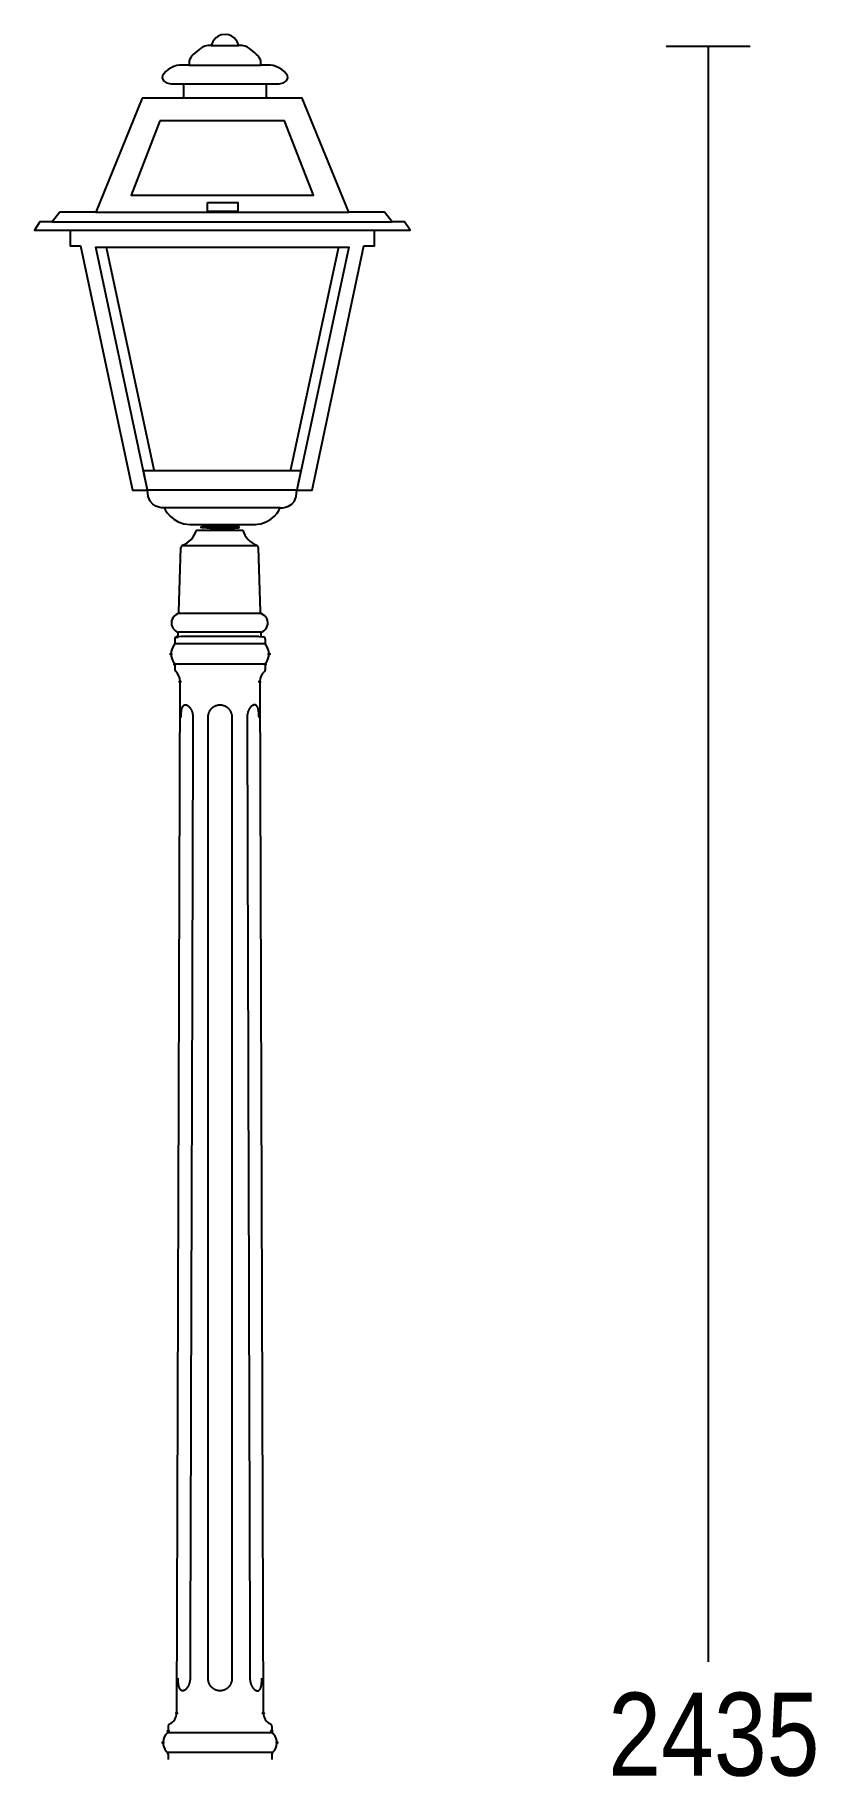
# Model space of a CAD drawing. Extents: x 0 to 73, y 2 to 362.
# Drawn here: x 1.6 to 73.3, y 203.8 to 362 of the extents above; entities that cross this region are included whole.
import ezdxf

# ---------------------------------------------------------------- set-up
doc = ezdxf.new("R2010")
doc.units = 0
doc.layers.add('LIVELLO_1', color=160, linetype='Continuous')
doc.styles.add('STD', font='txt')

# ---------------------------------------------------------------- blocks, each defined once
blk = doc.blocks.new('AI9-BLK1')
at = {"layer": 'LIVELLO_1', "color": 7}
for p, q in [((-18.63, 178.9), (-16.1, 178.9)), ((23.11, 178.83), (30.84, 178.83)), ((26.98, 178.83), (26.97, 30.62)), ((-20.65, 177.09), (-14.05, 177.09)), ((-29.22, 163.61), (-6.01, 163.61)), ((-33.23, 162.72), (-2.01, 162.72)), ((-28.28, 160.39), (-23.89, 139.97)), ((-6.95, 160.39), (-11.35, 139.97)), ((-19.65, 134.72), (-19.23, 134.72)), ((-16.26, 134.73), (-19.51, 134.73)), ((-18.53, 134.64), (-19.51, 134.73)), ((-16.03, 134.74), (-19.46, 134.74)), ((-18.39, 134.55), (-19.37, 134.64)), ((-16.12, 134.64), (-19.37, 134.64)), ((-19.23, 134.72), (-16.63, 134.72)), ((-18.53, 134.64), (-18.05, 134.64)), ((-18.39, 134.55), (-17.91, 134.55)), ((-18.05, 134.64), (-17.89, 134.64)), ((-17.91, 134.55), (-17.75, 134.55)), ((-17.91, 134.55), (-17.91, 134.55)), ((-17.89, 134.64), (-17.72, 134.64)), ((-17.75, 134.55), (-17.58, 134.55)), ((-17.74, 134.55), (-17.75, 134.55)), ((-17.72, 134.64), (-17.24, 134.64)), ((-17.24, 134.64), (-16.26, 134.73)), ((-16.63, 134.72), (-16.21, 134.72)), ((-17.86, 133.01), (-21.34, 133.01)), ((-19.99, 134.43), (-17.86, 134.43)), ((-17.86, 134.43), (-15.73, 134.43)), ((-14.38, 133.01), (-17.86, 133.01)), ((-21.59, 126.95), (-21.41, 132.86)), ((-14.31, 132.86), (-14.13, 126.95)), ((-17.86, 126.8), (-21.59, 126.8)), ((-14.12, 126.8), (-17.86, 126.8)), ((-17.86, 125.08), (-21.65, 125.08)), ((-14.07, 125.08), (-17.86, 125.08)), ((-21.97, 124.43), (-21.97, 124.01)), ((-13.67, 124.01), (-21.97, 124.01)), ((-21.37, 124.67), (-21.76, 124.64)), ((-21.65, 124.64), (-21.65, 124.93)), ((-14.27, 124.67), (-21.37, 124.67)), ((-14.52, 124.67), (-21.05, 124.67)), ((-14.27, 124.67), (-13.89, 124.64)), ((-14.07, 124.93), (-14.07, 124.64)), ((-13.67, 124.43), (-13.67, 124.01)), ((-21.97, 122.14), (-21.97, 121.62)), ((-13.67, 122.14), (-21.97, 122.14)), ((-13.67, 122.14), (-13.67, 121.62)), ((-21.79, 25.95), (-21.48, 120.58)), ((-14.17, 120.58), (-13.85, 25.95)), ((-13, 24.11), (-22.65, 24.11)), ((-22.58, 24.73), (-22.58, 24.27)), ((-13.07, 24.73), (-13.07, 24.27)), ((-13, 22.32), (-22.65, 22.32)), ((-22.58, 22.16), (-22.58, 21.67)), ((-13.07, 22.16), (-13.07, 21.67))]:
    blk.add_line(p, q, dxfattribs=at)
for points in [[(-24.96, 174.07), (-29.22, 163.61), (-32.51, 163.61), (-33.23, 162.72), (-34.34, 162.72), (-34.85, 161.96), (-0.38, 161.96), (-0.89, 162.72), (-2.01, 162.72), (-2.72, 163.61), (-6.01, 163.61), (-10.27, 174.07)], [(-21.15, 175.38), (-13.59, 175.38), (-13.59, 174.07), (-21.15, 174.07)], [(-23.34, 171.97), (-25.98, 165.15), (-9.25, 165.15), (-11.89, 171.97)], [(-18.97, 164.49), (-16.2, 164.49), (-16.2, 163.67), (-18.97, 163.67)], [(-10.39, 139.91), (-10.76, 138.1), (-24.47, 138.1), (-24.84, 139.91)]]:
    blk.add_lwpolyline(points, close=True, dxfattribs=at)
for points in [[(-31.58, 161.85), (-31.58, 160.51), (-30.62, 160.51), (-25.86, 138.1), (-24.47, 138.1), (-29.23, 160.39), (-6, 160.39), (-10.76, 138.1), (-9.37, 138.1), (-4.61, 160.51), (-3.65, 160.51), (-3.65, 161.85)], [(-17.58, 134.55), (-17.1, 134.55), (-16.12, 134.64)]]:
    blk.add_lwpolyline(points, dxfattribs=at)
for centre, radius in [((-22.57, 24.27), 0.066), ((-13.07, 24.27), 0.0663)]:
    blk.add_circle(centre, radius, dxfattribs=at)
for centre, major_axis, ratio in [((-21.76, 124.64), (0.0668, 0), 0.987198), ((-22.33, 123.08), (0.0655, 0), 0.978979), ((-21.97, 122.14), (-0.0009, -0.0677), 0.960466), ((-13.67, 122.14), (-0.0004, -0.0677), 0.968174), ((-13.31, 123.08), (0.0668, 0), 0.958849), ((-21.48, 120.54), (0.0664, 0), 0.967596), ((-14.17, 120.54), (0.0651, 0), 0.98757), ((-21.79, 25.95), (0.0668, 0), 0.933079), ((-13.85, 25.95), (0.0664, 0), 0.939242), ((-23.05, 23.21), (0.0668, 0), 0.962117), ((-12.59, 23.21), (0.0655, 0), 0.982175)]:
    blk.add_ellipse(centre, major_axis=major_axis, ratio=ratio, dxfattribs=at)
for points, knots in [([(-17.36, 175.38), (-17.36, 175.38), (-22.33, 175.38), (-22.33, 175.38), (-22.33, 175.38), (-23.13, 175.45), (-23.13, 175.92), (-23.13, 176.39), (-22.16, 177.09), (-21.53, 177.09), (-21.53, 177.09), (-20.65, 177.09), (-20.65, 177.09), (-20.65, 177.09), (-20.77, 177.66), (-20.27, 178.06), (-19.76, 178.46), (-19.55, 178.9), (-18.63, 178.9), (-18.63, 178.9), (-18.36, 179.9), (-17.36, 179.9), (-16.36, 179.9), (-16.1, 178.9), (-16.1, 178.9), (-15.17, 178.9), (-14.96, 178.46), (-14.46, 178.06), (-13.95, 177.66), (-14.08, 177.09), (-14.08, 177.09), (-14.08, 177.09), (-13.2, 177.09), (-13.2, 177.09), (-12.57, 177.09), (-11.6, 176.39), (-11.6, 175.92), (-11.6, 175.45), (-12.4, 175.38), (-12.4, 175.38), (-12.4, 175.38), (-17.36, 175.38), (-17.36, 175.38)], [0, 0, 0, 0, 1, 1, 1, 2, 2, 2, 3, 3, 3, 4, 4, 4, 5, 5, 5, 6, 6, 6, 7, 7, 7, 8, 8, 8, 9, 9, 9, 10, 10, 10, 11, 11, 11, 12, 12, 12, 13, 13, 13, 14, 14, 14, 14]), ([(-14.68, 134.96), (-12.95, 134.96), (-12.29, 136.49), (-12.29, 136.49), (-12.29, 136.49), (-22.94, 136.49), (-22.94, 136.49), (-22.94, 136.49), (-22.28, 134.96), (-20.55, 134.96), (-20.55, 134.96), (-14.57, 134.97), (-14.57, 134.97)], [0, 0, 0, 0, 1, 1, 1, 2, 2, 2, 3, 3, 3, 4, 4, 4, 4]), ([(-18.05, 134.64), (-18.05, 134.64), (-18.05, 134.64), (-18.05, 134.64), (-18.05, 134.64), (-18.05, 134.64), (-18.05, 134.64), (-18.05, 134.64), (-18.05, 134.64), (-18.05, 134.64)], [0, 0, 0, 0, 1, 1, 1, 2, 2, 2, 3, 3, 3, 3]), ([(-17.89, 134.64), (-17.89, 134.64), (-17.89, 134.64), (-17.89, 134.64), (-17.89, 134.64), (-17.89, 134.64), (-17.89, 134.64), (-17.89, 134.64), (-17.89, 134.64), (-17.89, 134.64)], [0, 0, 0, 0, 1, 1, 1, 2, 2, 2, 3, 3, 3, 3]), ([(-21.72, 126.76), (-22.18, 126.57), (-22.4, 126.05), (-22.21, 125.59), (-22.13, 125.39), (-21.97, 125.22), (-21.77, 125.12)], [0, 0, 0, 0, 1, 1, 1, 2, 2, 2, 2]), ([(-13.95, 125.12), (-13.5, 125.34), (-13.31, 125.87), (-13.53, 126.32), (-13.62, 126.52), (-13.79, 126.67), (-14, 126.76)], [0, 0, 0, 0, 1, 1, 1, 2, 2, 2, 2]), ([(-21.4, 117.26), (-21.4, 117.3), (-21.4, 117.34), (-21.39, 117.38), (-21.39, 117.43), (-21.39, 117.46), (-21.39, 117.5), (-21.39, 117.53), (-21.39, 117.56), (-21.39, 117.59), (-21.38, 117.62), (-21.38, 117.65), (-21.38, 117.68), (-21.38, 117.7), (-21.37, 117.72), (-21.37, 117.74), (-21.37, 117.76), (-21.37, 117.78), (-21.37, 117.8), (-21.36, 117.82), (-21.36, 117.84), (-21.36, 117.86), (-21.35, 117.88), (-21.35, 117.9), (-21.35, 117.92), (-21.34, 117.94), (-21.34, 117.95), (-21.34, 117.98), (-21.33, 117.99), (-21.33, 118.01), (-21.32, 118.03), (-21.32, 118.05), (-21.31, 118.06), (-21.31, 118.07), (-21.3, 118.09), (-21.3, 118.11), (-21.29, 118.13), (-21.29, 118.14), (-21.28, 118.15), (-21.28, 118.17), (-21.27, 118.18), (-21.27, 118.19), (-21.26, 118.21), (-21.25, 118.22), (-21.25, 118.23), (-21.24, 118.24), (-21.24, 118.25), (-21.23, 118.26), (-21.22, 118.28), (-21.22, 118.28), (-21.21, 118.29), (-21.2, 118.3), (-21.2, 118.31), (-21.19, 118.32), (-21.18, 118.33), (-21.18, 118.33), (-21.17, 118.34), (-21.16, 118.35), (-21.15, 118.35), (-21.15, 118.36), (-21.14, 118.37), (-21.13, 118.37), (-21.13, 118.38), (-21.12, 118.38), (-21.11, 118.39), (-21.1, 118.39), (-21.09, 118.39), (-21.08, 118.4), (-21.08, 118.4), (-21.07, 118.41), (-21.06, 118.41), (-21.05, 118.41), (-21.04, 118.41), (-21.04, 118.42), (-21.03, 118.42), (-21.02, 118.42), (-21.02, 118.42), (-20.99, 118.42), (-20.99, 118.42), (-20.99, 118.42), (-20.96, 118.42), (-20.96, 118.42), (-20.95, 118.42), (-20.95, 118.41), (-20.94, 118.41), (-20.93, 118.41), (-20.92, 118.41), (-20.91, 118.4), (-20.9, 118.4), (-20.89, 118.4), (-20.88, 118.39), (-20.87, 118.39), (-20.86, 118.38), (-20.85, 118.38), (-20.84, 118.38), (-20.83, 118.37), (-20.82, 118.36), (-20.81, 118.36), (-20.8, 118.35), (-20.79, 118.35), (-20.78, 118.34), (-20.77, 118.33), (-20.76, 118.33), (-20.75, 118.32), (-20.74, 118.31), (-20.73, 118.3), (-20.72, 118.29), (-20.71, 118.28), (-20.7, 118.28), (-20.69, 118.26), (-20.68, 118.25), (-20.67, 118.24), (-20.65, 118.23), (-20.64, 118.22), (-20.63, 118.21), (-20.62, 118.2), (-20.61, 118.18), (-20.6, 118.17), (-20.59, 118.15), (-20.58, 118.14), (-20.57, 118.13), (-20.56, 118.11), (-20.55, 118.09), (-20.54, 118.08), (-20.53, 118.06), (-20.51, 118.05), (-20.5, 118.03), (-20.49, 118.01), (-20.49, 118), (-20.48, 117.98), (-20.47, 117.96), (-20.46, 117.94), (-20.45, 117.92), (-20.44, 117.9), (-20.43, 117.88), (-20.42, 117.86), (-20.41, 117.84), (-20.41, 117.82), (-20.4, 117.8), (-20.39, 117.78), (-20.39, 117.76), (-20.38, 117.74), (-20.37, 117.72), (-20.37, 117.7), (-20.36, 117.68), (-20.35, 117.65), (-20.35, 117.62), (-20.34, 117.6), (-20.34, 117.56), (-20.33, 117.53), (-20.33, 117.51), (-20.32, 117.46), (-20.31, 117.43), (-20.31, 117.38), (-20.31, 117.34), (-20.31, 117.3), (-20.31, 117.26)], [0, 0, 0, 0, 1, 1, 1, 2, 2, 2, 3, 3, 3, 4, 4, 4, 5, 5, 5, 6, 6, 6, 7, 7, 7, 8, 8, 8, 9, 9, 9, 10, 10, 10, 11, 11, 11, 12, 12, 12, 13, 13, 13, 14, 14, 14, 15, 15, 15, 16, 16, 16, 17, 17, 17, 18, 18, 18, 19, 19, 19, 20, 20, 20, 21, 21, 21, 22, 22, 22, 23, 23, 23, 24, 24, 24, 25, 25, 25, 26, 26, 26, 27, 27, 27, 28, 28, 28, 29, 29, 29, 30, 30, 30, 31, 31, 31, 32, 32, 32, 33, 33, 33, 34, 34, 34, 35, 35, 35, 36, 36, 36, 37, 37, 37, 38, 38, 38, 39, 39, 39, 40, 40, 40, 41, 41, 41, 42, 42, 42, 43, 43, 43, 44, 44, 44, 45, 45, 45, 46, 46, 46, 47, 47, 47, 48, 48, 48, 49, 49, 49, 50, 50, 50, 51, 51, 51, 52, 52, 52, 52]), ([(-20.31, 117.26), (-20.35, 102.57), (-20.39, 87.88), (-20.44, 73.19), (-20.48, 58.5), (-20.53, 43.82), (-20.57, 29.13)], [0, 0, 0, 0, 1, 1, 1, 2, 2, 2, 2]), ([(-18.91, 117.26), (-18.91, 117.3), (-18.91, 117.34), (-18.91, 117.38), (-18.9, 117.41), (-18.9, 117.45), (-18.89, 117.49), (-18.88, 117.52), (-18.88, 117.55), (-18.87, 117.58), (-18.86, 117.6), (-18.85, 117.63), (-18.85, 117.65), (-18.84, 117.67), (-18.83, 117.69), (-18.83, 117.71), (-18.82, 117.73), (-18.81, 117.75), (-18.8, 117.77), (-18.79, 117.79), (-18.78, 117.81), (-18.77, 117.83), (-18.76, 117.84), (-18.75, 117.86), (-18.74, 117.88), (-18.73, 117.9), (-18.72, 117.92), (-18.71, 117.93), (-18.7, 117.95), (-18.68, 117.97), (-18.67, 117.99), (-18.66, 118), (-18.64, 118.02), (-18.63, 118.04), (-18.62, 118.05), (-18.61, 118.07), (-18.59, 118.08), (-18.57, 118.1), (-18.56, 118.11), (-18.54, 118.13), (-18.53, 118.14), (-18.51, 118.15), (-18.5, 118.17), (-18.48, 118.18), (-18.47, 118.19), (-18.45, 118.2), (-18.44, 118.22), (-18.42, 118.23), (-18.41, 118.24), (-18.39, 118.25), (-18.37, 118.26), (-18.36, 118.27), (-18.34, 118.28), (-18.33, 118.29), (-18.31, 118.3), (-18.29, 118.3), (-18.28, 118.31), (-18.26, 118.32), (-18.24, 118.32), (-18.23, 118.33), (-18.21, 118.34), (-18.2, 118.35), (-18.18, 118.35), (-18.17, 118.36), (-18.15, 118.36), (-18.14, 118.37), (-18.12, 118.37), (-18.1, 118.38), (-18.08, 118.38), (-18.06, 118.39), (-18.04, 118.39), (-18.02, 118.4), (-17.99, 118.4), (-17.97, 118.41), (-17.94, 118.41), (-17.91, 118.41), (-17.88, 118.42), (-17.85, 118.42), (-17.82, 118.42)], [0, 0, 0, 0, 1, 1, 1, 2, 2, 2, 3, 3, 3, 4, 4, 4, 5, 5, 5, 6, 6, 6, 7, 7, 7, 8, 8, 8, 9, 9, 9, 10, 10, 10, 11, 11, 11, 12, 12, 12, 13, 13, 13, 14, 14, 14, 15, 15, 15, 16, 16, 16, 17, 17, 17, 18, 18, 18, 19, 19, 19, 20, 20, 20, 21, 21, 21, 22, 22, 22, 23, 23, 23, 24, 24, 24, 25, 25, 25, 26, 26, 26, 26]), ([(-18.91, 29.13), (-18.91, 43.82), (-18.91, 58.5), (-18.91, 73.19), (-18.91, 87.88), (-18.91, 102.57), (-18.91, 117.26)], [0, 0, 0, 0, 1, 1, 1, 2, 2, 2, 2]), ([(-17.82, 118.42), (-17.79, 118.42), (-17.76, 118.42), (-17.73, 118.41), (-17.7, 118.41), (-17.68, 118.41), (-17.65, 118.4), (-17.63, 118.4), (-17.6, 118.39), (-17.58, 118.39), (-17.56, 118.38), (-17.54, 118.38), (-17.52, 118.37), (-17.5, 118.37), (-17.49, 118.36), (-17.47, 118.36), (-17.46, 118.35), (-17.44, 118.35), (-17.43, 118.34), (-17.41, 118.33), (-17.4, 118.33), (-17.38, 118.32), (-17.37, 118.31), (-17.35, 118.3), (-17.33, 118.3), (-17.32, 118.29), (-17.3, 118.28), (-17.28, 118.27), (-17.27, 118.26), (-17.25, 118.25), (-17.24, 118.24), (-17.22, 118.23), (-17.21, 118.22), (-17.19, 118.2), (-17.17, 118.19), (-17.16, 118.18), (-17.14, 118.17), (-17.13, 118.15), (-17.11, 118.14), (-17.1, 118.13), (-17.08, 118.11), (-17.07, 118.1), (-17.05, 118.08), (-17.04, 118.07), (-17.03, 118.06), (-17.01, 118.04), (-17, 118.02), (-16.99, 118), (-16.97, 117.99), (-16.96, 117.97), (-16.95, 117.95), (-16.94, 117.94), (-16.93, 117.92), (-16.91, 117.9), (-16.9, 117.88), (-16.89, 117.86), (-16.88, 117.84), (-16.87, 117.83), (-16.86, 117.81), (-16.85, 117.79), (-16.84, 117.77), (-16.83, 117.75), (-16.82, 117.73), (-16.82, 117.71), (-16.81, 117.69), (-16.8, 117.68), (-16.8, 117.65), (-16.79, 117.63), (-16.78, 117.6), (-16.77, 117.58), (-16.77, 117.55), (-16.76, 117.52), (-16.75, 117.49), (-16.75, 117.45), (-16.74, 117.41), (-16.74, 117.38), (-16.73, 117.34), (-16.73, 117.3), (-16.73, 117.26)], [0, 0, 0, 0, 1, 1, 1, 2, 2, 2, 3, 3, 3, 4, 4, 4, 5, 5, 5, 6, 6, 6, 7, 7, 7, 8, 8, 8, 9, 9, 9, 10, 10, 10, 11, 11, 11, 12, 12, 12, 13, 13, 13, 14, 14, 14, 15, 15, 15, 16, 16, 16, 17, 17, 17, 18, 18, 18, 19, 19, 19, 20, 20, 20, 21, 21, 21, 22, 22, 22, 23, 23, 23, 24, 24, 24, 25, 25, 25, 26, 26, 26, 26]), ([(-16.73, 117.26), (-16.73, 102.57), (-16.73, 87.88), (-16.73, 73.19), (-16.73, 58.5), (-16.73, 43.82), (-16.73, 29.13)], [0, 0, 0, 0, 1, 1, 1, 2, 2, 2, 2]), ([(-14.24, 117.26), (-14.24, 117.3), (-14.24, 117.34), (-14.25, 117.38), (-14.25, 117.43), (-14.25, 117.46), (-14.25, 117.5), (-14.25, 117.53), (-14.26, 117.56), (-14.26, 117.59), (-14.26, 117.62), (-14.26, 117.65), (-14.26, 117.68), (-14.27, 117.7), (-14.27, 117.72), (-14.27, 117.74), (-14.27, 117.76), (-14.28, 117.78), (-14.28, 117.8), (-14.28, 117.82), (-14.28, 117.84), (-14.29, 117.86), (-14.29, 117.88), (-14.29, 117.9), (-14.3, 117.92), (-14.3, 117.94), (-14.3, 117.95), (-14.31, 117.98), (-14.31, 117.99), (-14.32, 118.01), (-14.32, 118.03), (-14.32, 118.05), (-14.33, 118.06), (-14.33, 118.07), (-14.34, 118.09), (-14.34, 118.11), (-14.35, 118.13), (-14.35, 118.14), (-14.36, 118.15), (-14.36, 118.17), (-14.37, 118.18), (-14.38, 118.2), (-14.38, 118.21), (-14.39, 118.22), (-14.39, 118.23), (-14.4, 118.24), (-14.4, 118.25), (-14.41, 118.26), (-14.42, 118.28), (-14.42, 118.28), (-14.43, 118.29), (-14.44, 118.3), (-14.45, 118.31), (-14.45, 118.32), (-14.46, 118.33), (-14.47, 118.33), (-14.47, 118.34), (-14.48, 118.35), (-14.49, 118.35), (-14.5, 118.36), (-14.5, 118.37), (-14.51, 118.37), (-14.52, 118.38), (-14.53, 118.38), (-14.53, 118.39), (-14.54, 118.39), (-14.55, 118.39), (-14.56, 118.4), (-14.57, 118.4), (-14.57, 118.41), (-14.58, 118.41), (-14.59, 118.41), (-14.6, 118.41), (-14.61, 118.42), (-14.62, 118.42), (-14.63, 118.42), (-14.63, 118.42), (-14.65, 118.42), (-14.65, 118.42), (-14.65, 118.42), (-14.68, 118.42), (-14.68, 118.42), (-14.69, 118.42), (-14.7, 118.41), (-14.71, 118.41), (-14.72, 118.41), (-14.73, 118.41), (-14.74, 118.4), (-14.74, 118.4), (-14.75, 118.4), (-14.76, 118.39), (-14.77, 118.39), (-14.78, 118.38), (-14.79, 118.38), (-14.8, 118.38), (-14.81, 118.37), (-14.82, 118.36), (-14.83, 118.36), (-14.84, 118.35), (-14.85, 118.35), (-14.86, 118.34), (-14.87, 118.33), (-14.88, 118.33), (-14.89, 118.32), (-14.9, 118.31), (-14.91, 118.3), (-14.93, 118.29), (-14.93, 118.28), (-14.95, 118.28), (-14.96, 118.26), (-14.97, 118.25), (-14.98, 118.24), (-14.99, 118.23), (-15, 118.22), (-15.01, 118.21), (-15.02, 118.2), (-15.03, 118.18), (-15.04, 118.17), (-15.06, 118.15), (-15.07, 118.14), (-15.08, 118.13), (-15.09, 118.11), (-15.1, 118.09), (-15.11, 118.08), (-15.12, 118.06), (-15.13, 118.05), (-15.14, 118.03), (-15.15, 118.01), (-15.16, 117.99), (-15.17, 117.98), (-15.18, 117.95), (-15.18, 117.94), (-15.19, 117.92), (-15.2, 117.9), (-15.21, 117.88), (-15.22, 117.86), (-15.23, 117.84), (-15.24, 117.82), (-15.24, 117.8), (-15.25, 117.78), (-15.26, 117.76), (-15.26, 117.74), (-15.27, 117.72), (-15.27, 117.7), (-15.28, 117.68), (-15.29, 117.65), (-15.29, 117.62), (-15.3, 117.59), (-15.3, 117.56), (-15.31, 117.53), (-15.32, 117.5), (-15.32, 117.46), (-15.33, 117.43), (-15.33, 117.38), (-15.33, 117.34), (-15.33, 117.3), (-15.33, 117.26)], [0, 0, 0, 0, 1, 1, 1, 2, 2, 2, 3, 3, 3, 4, 4, 4, 5, 5, 5, 6, 6, 6, 7, 7, 7, 8, 8, 8, 9, 9, 9, 10, 10, 10, 11, 11, 11, 12, 12, 12, 13, 13, 13, 14, 14, 14, 15, 15, 15, 16, 16, 16, 17, 17, 17, 18, 18, 18, 19, 19, 19, 20, 20, 20, 21, 21, 21, 22, 22, 22, 23, 23, 23, 24, 24, 24, 25, 25, 25, 26, 26, 26, 27, 27, 27, 28, 28, 28, 29, 29, 29, 30, 30, 30, 31, 31, 31, 32, 32, 32, 33, 33, 33, 34, 34, 34, 35, 35, 35, 36, 36, 36, 37, 37, 37, 38, 38, 38, 39, 39, 39, 40, 40, 40, 41, 41, 41, 42, 42, 42, 43, 43, 43, 44, 44, 44, 45, 45, 45, 46, 46, 46, 47, 47, 47, 48, 48, 48, 49, 49, 49, 50, 50, 50, 51, 51, 51, 52, 52, 52, 52]), ([(-15.33, 117.26), (-15.29, 102.57), (-15.25, 87.88), (-15.2, 73.19), (-15.16, 58.5), (-15.12, 43.82), (-15.07, 29.13)], [0, 0, 0, 0, 1, 1, 1, 2, 2, 2, 2]), ([(-20.57, 29.13), (-20.57, 29.09), (-20.57, 29.04), (-20.57, 29), (-20.58, 28.96), (-20.58, 28.92), (-20.59, 28.88), (-20.6, 28.85), (-20.6, 28.82), (-20.61, 28.79), (-20.61, 28.76), (-20.62, 28.73), (-20.63, 28.7), (-20.63, 28.68), (-20.64, 28.66), (-20.64, 28.64), (-20.65, 28.62), (-20.65, 28.6), (-20.67, 28.58), (-20.67, 28.56), (-20.68, 28.54), (-20.69, 28.53), (-20.7, 28.51), (-20.7, 28.49), (-20.71, 28.47), (-20.72, 28.45), (-20.73, 28.43), (-20.74, 28.41), (-20.75, 28.39), (-20.76, 28.37), (-20.77, 28.36), (-20.77, 28.34), (-20.79, 28.32), (-20.8, 28.31), (-20.81, 28.29), (-20.82, 28.28), (-20.83, 28.26), (-20.84, 28.25), (-20.85, 28.24), (-20.86, 28.23), (-20.87, 28.21), (-20.88, 28.19), (-20.89, 28.18), (-20.9, 28.17), (-20.91, 28.16), (-20.92, 28.15), (-20.93, 28.14), (-20.94, 28.13), (-20.95, 28.12), (-20.96, 28.11), (-20.97, 28.1), (-20.98, 28.09), (-21, 28.08), (-21, 28.07), (-21.02, 28.07), (-21.03, 28.06), (-21.04, 28.05), (-21.04, 28.04), (-21.06, 28.04), (-21.06, 28.03), (-21.08, 28.03), (-21.08, 28.02), (-21.1, 28.01), (-21.1, 28.01), (-21.11, 28), (-21.13, 28), (-21.13, 27.99), (-21.14, 27.99), (-21.15, 27.99), (-21.16, 27.99), (-21.17, 27.98), (-21.18, 27.98), (-21.19, 27.98), (-21.2, 27.97), (-21.21, 27.97), (-21.22, 27.97), (-21.23, 27.97), (-21.24, 27.97), (-21.25, 27.97), (-21.25, 27.97), (-21.27, 27.97), (-21.27, 27.97), (-21.28, 27.97), (-21.29, 27.97), (-21.3, 27.97), (-21.31, 27.98), (-21.32, 27.98), (-21.33, 27.98), (-21.33, 27.98), (-21.34, 27.99), (-21.35, 27.99), (-21.36, 27.99), (-21.37, 28), (-21.37, 28), (-21.38, 28.01), (-21.39, 28.01), (-21.4, 28.02), (-21.41, 28.02), (-21.41, 28.03), (-21.42, 28.03), (-21.43, 28.04), (-21.43, 28.05), (-21.44, 28.06), (-21.45, 28.06), (-21.46, 28.07), (-21.46, 28.08), (-21.47, 28.09), (-21.48, 28.1), (-21.48, 28.11), (-21.49, 28.12), (-21.5, 28.13), (-21.5, 28.14), (-21.51, 28.15), (-21.52, 28.16), (-21.52, 28.18), (-21.53, 28.19), (-21.53, 28.2), (-21.54, 28.22), (-21.55, 28.23), (-21.55, 28.24), (-21.55, 28.25), (-21.56, 28.27), (-21.57, 28.29), (-21.57, 28.31), (-21.58, 28.32), (-21.58, 28.34), (-21.59, 28.35), (-21.59, 28.37), (-21.59, 28.39), (-21.6, 28.41), (-21.6, 28.43), (-21.61, 28.45), (-21.61, 28.46), (-21.61, 28.48), (-21.62, 28.5), (-21.62, 28.52), (-21.62, 28.54), (-21.63, 28.56), (-21.63, 28.58), (-21.63, 28.6), (-21.64, 28.62), (-21.64, 28.64), (-21.64, 28.66), (-21.64, 28.68), (-21.64, 28.7), (-21.65, 28.73), (-21.65, 28.76), (-21.65, 28.79), (-21.65, 28.82), (-21.65, 28.85), (-21.66, 28.88), (-21.66, 28.92), (-21.66, 28.96), (-21.66, 29), (-21.66, 29.04), (-21.66, 29.09), (-21.66, 29.13)], [0, 0, 0, 0, 1, 1, 1, 2, 2, 2, 3, 3, 3, 4, 4, 4, 5, 5, 5, 6, 6, 6, 7, 7, 7, 8, 8, 8, 9, 9, 9, 10, 10, 10, 11, 11, 11, 12, 12, 12, 13, 13, 13, 14, 14, 14, 15, 15, 15, 16, 16, 16, 17, 17, 17, 18, 18, 18, 19, 19, 19, 20, 20, 20, 21, 21, 21, 22, 22, 22, 23, 23, 23, 24, 24, 24, 25, 25, 25, 26, 26, 26, 27, 27, 27, 28, 28, 28, 29, 29, 29, 30, 30, 30, 31, 31, 31, 32, 32, 32, 33, 33, 33, 34, 34, 34, 35, 35, 35, 36, 36, 36, 37, 37, 37, 38, 38, 38, 39, 39, 39, 40, 40, 40, 41, 41, 41, 42, 42, 42, 43, 43, 43, 44, 44, 44, 45, 45, 45, 46, 46, 46, 47, 47, 47, 48, 48, 48, 49, 49, 49, 50, 50, 50, 51, 51, 51, 52, 52, 52, 52]), ([(-17.82, 27.97), (-17.85, 27.97), (-17.89, 27.97), (-17.92, 27.97), (-17.95, 27.98), (-17.98, 27.98), (-18.01, 27.99), (-18.03, 27.99), (-18.05, 28), (-18.08, 28), (-18.1, 28.01), (-18.12, 28.01), (-18.14, 28.02), (-18.16, 28.03), (-18.18, 28.03), (-18.19, 28.04), (-18.21, 28.04), (-18.23, 28.05), (-18.24, 28.06), (-18.26, 28.07), (-18.28, 28.08), (-18.29, 28.08), (-18.31, 28.09), (-18.33, 28.1), (-18.35, 28.11), (-18.36, 28.12), (-18.38, 28.14), (-18.4, 28.14), (-18.41, 28.15), (-18.43, 28.16), (-18.45, 28.18), (-18.47, 28.19), (-18.48, 28.21), (-18.5, 28.22), (-18.51, 28.23), (-18.53, 28.24), (-18.55, 28.26), (-18.56, 28.28), (-18.58, 28.29), (-18.6, 28.31), (-18.61, 28.32), (-18.63, 28.34), (-18.64, 28.36), (-18.66, 28.37), (-18.67, 28.39), (-18.68, 28.41), (-18.7, 28.43), (-18.71, 28.45), (-18.72, 28.47), (-18.73, 28.49), (-18.75, 28.51), (-18.76, 28.53), (-18.77, 28.55), (-18.78, 28.57), (-18.79, 28.59), (-18.8, 28.61), (-18.81, 28.62), (-18.82, 28.65), (-18.83, 28.66), (-18.83, 28.68), (-18.84, 28.7), (-18.85, 28.73), (-18.86, 28.76), (-18.87, 28.79), (-18.87, 28.82), (-18.88, 28.85), (-18.89, 28.88), (-18.9, 28.92), (-18.9, 28.96), (-18.91, 29), (-18.91, 29.04), (-18.91, 29.09), (-18.91, 29.13)], [0, 0, 0, 0, 1, 1, 1, 2, 2, 2, 3, 3, 3, 4, 4, 4, 5, 5, 5, 6, 6, 6, 7, 7, 7, 8, 8, 8, 9, 9, 9, 10, 10, 10, 11, 11, 11, 12, 12, 12, 13, 13, 13, 14, 14, 14, 15, 15, 15, 16, 16, 16, 17, 17, 17, 18, 18, 18, 19, 19, 19, 20, 20, 20, 21, 21, 21, 22, 22, 22, 23, 23, 23, 24, 24, 24, 24]), ([(-16.73, 29.13), (-16.73, 29.09), (-16.73, 29.04), (-16.73, 29), (-16.74, 28.96), (-16.74, 28.92), (-16.75, 28.88), (-16.76, 28.85), (-16.77, 28.82), (-16.78, 28.79), (-16.79, 28.76), (-16.79, 28.73), (-16.8, 28.7), (-16.81, 28.68), (-16.82, 28.66), (-16.83, 28.64), (-16.83, 28.62), (-16.84, 28.6), (-16.85, 28.58), (-16.86, 28.56), (-16.87, 28.54), (-16.88, 28.53), (-16.9, 28.51), (-16.91, 28.49), (-16.92, 28.47), (-16.93, 28.45), (-16.94, 28.43), (-16.96, 28.41), (-16.97, 28.39), (-16.99, 28.37), (-17, 28.36), (-17.02, 28.34), (-17.03, 28.32), (-17.05, 28.31), (-17.06, 28.29), (-17.08, 28.27), (-17.09, 28.26), (-17.11, 28.24), (-17.13, 28.23), (-17.14, 28.22), (-17.16, 28.2), (-17.18, 28.19), (-17.2, 28.18), (-17.21, 28.16), (-17.23, 28.15), (-17.24, 28.14), (-17.26, 28.14), (-17.28, 28.12), (-17.3, 28.11), (-17.31, 28.1), (-17.33, 28.09), (-17.35, 28.08), (-17.37, 28.08), (-17.38, 28.07), (-17.4, 28.06), (-17.42, 28.05), (-17.43, 28.04), (-17.45, 28.04), (-17.47, 28.03), (-17.48, 28.03), (-17.5, 28.02), (-17.52, 28.01), (-17.54, 28.01), (-17.56, 28), (-17.59, 28), (-17.61, 27.99), (-17.63, 27.99), (-17.66, 27.98), (-17.69, 27.98), (-17.72, 27.97), (-17.76, 27.97), (-17.79, 27.97), (-17.82, 27.97)], [0, 0, 0, 0, 1, 1, 1, 2, 2, 2, 3, 3, 3, 4, 4, 4, 5, 5, 5, 6, 6, 6, 7, 7, 7, 8, 8, 8, 9, 9, 9, 10, 10, 10, 11, 11, 11, 12, 12, 12, 13, 13, 13, 14, 14, 14, 15, 15, 15, 16, 16, 16, 17, 17, 17, 18, 18, 18, 19, 19, 19, 20, 20, 20, 21, 21, 21, 22, 22, 22, 23, 23, 23, 24, 24, 24, 24]), ([(-15.07, 29.13), (-15.07, 29.09), (-15.07, 29.04), (-15.07, 29), (-15.06, 28.96), (-15.06, 28.92), (-15.06, 28.88), (-15.05, 28.85), (-15.04, 28.82), (-15.04, 28.79), (-15.03, 28.76), (-15.02, 28.73), (-15.01, 28.7), (-15.01, 28.68), (-15.01, 28.66), (-15, 28.64), (-14.99, 28.62), (-14.99, 28.6), (-14.98, 28.58), (-14.97, 28.56), (-14.96, 28.54), (-14.96, 28.53), (-14.95, 28.51), (-14.94, 28.49), (-14.93, 28.47), (-14.92, 28.45), (-14.91, 28.43), (-14.9, 28.41), (-14.89, 28.39), (-14.88, 28.38), (-14.88, 28.36), (-14.87, 28.34), (-14.86, 28.33), (-14.85, 28.31), (-14.84, 28.3), (-14.82, 28.28), (-14.82, 28.26), (-14.8, 28.25), (-14.8, 28.24), (-14.79, 28.23), (-14.78, 28.21), (-14.76, 28.2), (-14.75, 28.19), (-14.74, 28.18), (-14.73, 28.16), (-14.72, 28.15), (-14.71, 28.14), (-14.7, 28.13), (-14.69, 28.12), (-14.68, 28.11), (-14.67, 28.1), (-14.66, 28.09), (-14.65, 28.08), (-14.64, 28.08), (-14.63, 28.07), (-14.62, 28.06), (-14.61, 28.05), (-14.6, 28.04), (-14.59, 28.04), (-14.58, 28.03), (-14.57, 28.03), (-14.56, 28.02), (-14.55, 28.01), (-14.54, 28.01), (-14.53, 28), (-14.52, 28), (-14.51, 27.99), (-14.5, 27.99), (-14.49, 27.99), (-14.48, 27.99), (-14.47, 27.98), (-14.46, 27.98), (-14.45, 27.98), (-14.44, 27.97), (-14.43, 27.97), (-14.42, 27.97), (-14.41, 27.97), (-14.4, 27.97), (-14.4, 27.97), (-14.4, 27.97), (-14.37, 27.97), (-14.37, 27.97), (-14.36, 27.97), (-14.35, 27.97), (-14.34, 27.97), (-14.34, 27.98), (-14.32, 27.98), (-14.32, 27.98), (-14.31, 27.98), (-14.3, 27.99), (-14.29, 27.99), (-14.28, 27.99), (-14.28, 28), (-14.27, 28), (-14.26, 28.01), (-14.25, 28.01), (-14.24, 28.02), (-14.24, 28.02), (-14.23, 28.03), (-14.22, 28.03), (-14.21, 28.04), (-14.21, 28.05), (-14.2, 28.06), (-14.19, 28.06), (-14.18, 28.07), (-14.18, 28.08), (-14.17, 28.09), (-14.16, 28.1), (-14.16, 28.11), (-14.15, 28.12), (-14.14, 28.13), (-14.14, 28.14), (-14.13, 28.15), (-14.13, 28.16), (-14.12, 28.18), (-14.11, 28.19), (-14.11, 28.2), (-14.1, 28.22), (-14.09, 28.23), (-14.09, 28.24), (-14.09, 28.25), (-14.08, 28.27), (-14.07, 28.29), (-14.07, 28.31), (-14.06, 28.32), (-14.06, 28.34), (-14.05, 28.35), (-14.05, 28.37), (-14.05, 28.39), (-14.04, 28.41), (-14.04, 28.43), (-14.03, 28.45), (-14.03, 28.46), (-14.03, 28.48), (-14.02, 28.5), (-14.02, 28.52), (-14.02, 28.54), (-14.01, 28.56), (-14.01, 28.58), (-14.01, 28.6), (-14.01, 28.62), (-14, 28.64), (-14, 28.66), (-14, 28.68), (-14, 28.7), (-13.99, 28.73), (-13.99, 28.76), (-13.99, 28.79), (-13.99, 28.82), (-13.99, 28.85), (-13.99, 28.88), (-13.98, 28.92), (-13.98, 28.96), (-13.98, 29), (-13.98, 29.04), (-13.98, 29.09), (-13.98, 29.13)], [0, 0, 0, 0, 1, 1, 1, 2, 2, 2, 3, 3, 3, 4, 4, 4, 5, 5, 5, 6, 6, 6, 7, 7, 7, 8, 8, 8, 9, 9, 9, 10, 10, 10, 11, 11, 11, 12, 12, 12, 13, 13, 13, 14, 14, 14, 15, 15, 15, 16, 16, 16, 17, 17, 17, 18, 18, 18, 19, 19, 19, 20, 20, 20, 21, 21, 21, 22, 22, 22, 23, 23, 23, 24, 24, 24, 25, 25, 25, 26, 26, 26, 27, 27, 27, 28, 28, 28, 29, 29, 29, 30, 30, 30, 31, 31, 31, 32, 32, 32, 33, 33, 33, 34, 34, 34, 35, 35, 35, 36, 36, 36, 37, 37, 37, 38, 38, 38, 39, 39, 39, 40, 40, 40, 41, 41, 41, 42, 42, 42, 43, 43, 43, 44, 44, 44, 45, 45, 45, 46, 46, 46, 47, 47, 47, 48, 48, 48, 49, 49, 49, 50, 50, 50, 51, 51, 51, 52, 52, 52, 52]), ([(-22.65, 24.11), (-23.14, 23.67), (-23.19, 22.91), (-22.74, 22.41), (-22.71, 22.38), (-22.68, 22.34), (-22.65, 22.32)], [0, 0, 0, 0, 1, 1, 1, 2, 2, 2, 2]), ([(-13, 22.32), (-12.5, 22.76), (-12.46, 23.51), (-12.9, 24.01), (-12.93, 24.04), (-12.96, 24.08), (-13, 24.11)], [0, 0, 0, 0, 1, 1, 1, 2, 2, 2, 2])]:
    blk.add_open_spline(points, degree=3, knots=knots, dxfattribs=at)
for points in [[(-22.94, 136.49), (-22.94, 136.49), (-24.47, 136.35), (-24.47, 138.1)], [(-12.29, 136.49), (-12.29, 136.49), (-10.76, 136.35), (-10.76, 138.1)], [(-19.46, 134.74), (-19.46, 134.69), (-19.42, 134.65), (-19.37, 134.64)], [(-16.12, 134.64), (-16.07, 134.65), (-16.04, 134.69), (-16.03, 134.74)], [(-21.27, 133.05), (-21.35, 133.02), (-21.41, 132.95), (-21.41, 132.86)], [(-21.27, 133.05), (-20.65, 133.29), (-20.18, 133.79), (-19.99, 134.43)], [(-15.73, 134.43), (-15.54, 133.79), (-15.07, 133.29), (-14.45, 133.05)], [(-14.31, 132.86), (-14.31, 132.95), (-14.36, 133.02), (-14.45, 133.05)], [(-21.72, 126.76), (-21.65, 126.79), (-21.59, 126.87), (-21.59, 126.95)], [(-14.13, 126.95), (-14.12, 126.87), (-14.07, 126.79), (-14, 126.76)], [(-21.65, 124.93), (-21.65, 125.02), (-21.7, 125.09), (-21.77, 125.12)], [(-13.95, 125.12), (-14.02, 125.09), (-14.07, 125.02), (-14.07, 124.93)], [(-22.03, 123.87), (-22.43, 123.42), (-22.43, 122.74), (-22.03, 122.28)], [(-22.03, 123.87), (-21.99, 123.91), (-21.97, 123.96), (-21.97, 124.01)], [(-21.76, 124.64), (-21.88, 124.64), (-21.97, 124.54), (-21.97, 124.43)], [(-13.67, 124.43), (-13.67, 124.54), (-13.77, 124.64), (-13.89, 124.64)], [(-13.67, 124.01), (-13.67, 123.96), (-13.65, 123.91), (-13.62, 123.87)], [(-13.62, 122.28), (-13.21, 122.74), (-13.21, 123.42), (-13.62, 123.87)], [(-21.97, 122.14), (-21.97, 122.19), (-21.99, 122.24), (-22.03, 122.28)], [(-13.62, 122.28), (-13.65, 122.24), (-13.67, 122.19), (-13.67, 122.14)], [(-21.97, 121.62), (-21.97, 121.56), (-21.94, 121.5), (-21.89, 121.46)], [(-21.48, 120.58), (-21.48, 120.92), (-21.63, 121.24), (-21.89, 121.46)], [(-13.75, 121.46), (-14.01, 121.24), (-14.17, 120.92), (-14.17, 120.58)], [(-13.75, 121.46), (-13.7, 121.5), (-13.67, 121.56), (-13.67, 121.62)], [(-22.45, 24.93), (-22.05, 25.11), (-21.79, 25.51), (-21.79, 25.95)], [(-13.85, 25.95), (-13.85, 25.51), (-13.59, 25.11), (-13.19, 24.93)], [(-22.65, 24.11), (-22.6, 24.15), (-22.58, 24.21), (-22.58, 24.27)], [(-22.45, 24.93), (-22.53, 24.89), (-22.58, 24.81), (-22.58, 24.73)], [(-13.07, 24.73), (-13.07, 24.81), (-13.11, 24.89), (-13.19, 24.93)], [(-13.07, 24.27), (-13.07, 24.21), (-13.04, 24.15), (-13, 24.11)], [(-22.58, 22.16), (-22.58, 22.22), (-22.6, 22.28), (-22.65, 22.32)], [(-13, 22.32), (-13.04, 22.28), (-13.07, 22.22), (-13.07, 22.16)]]:
    blk.add_open_spline(points, degree=3, dxfattribs=at)
at = {"layer": 'LIVELLO_1', "color": 7, "insert": (17.8, 27.8), "char_height": 7.611, "attachment_point": 1, "style": 'STD'}
blk.add_mtext('\\fArial Narrow|b0|i0;\\H7.6110;\\C7;2435', dxfattribs=at)

msp = doc.modelspace()

# ---------------------------------------------------------------- block references
at = {"layer": 'LIVELLO_1', "color": 7}
msp.add_blockref('AI9-BLK1', (36.457551, 182.118427), dxfattribs=at)

doc.saveas('drawing.dxf')
